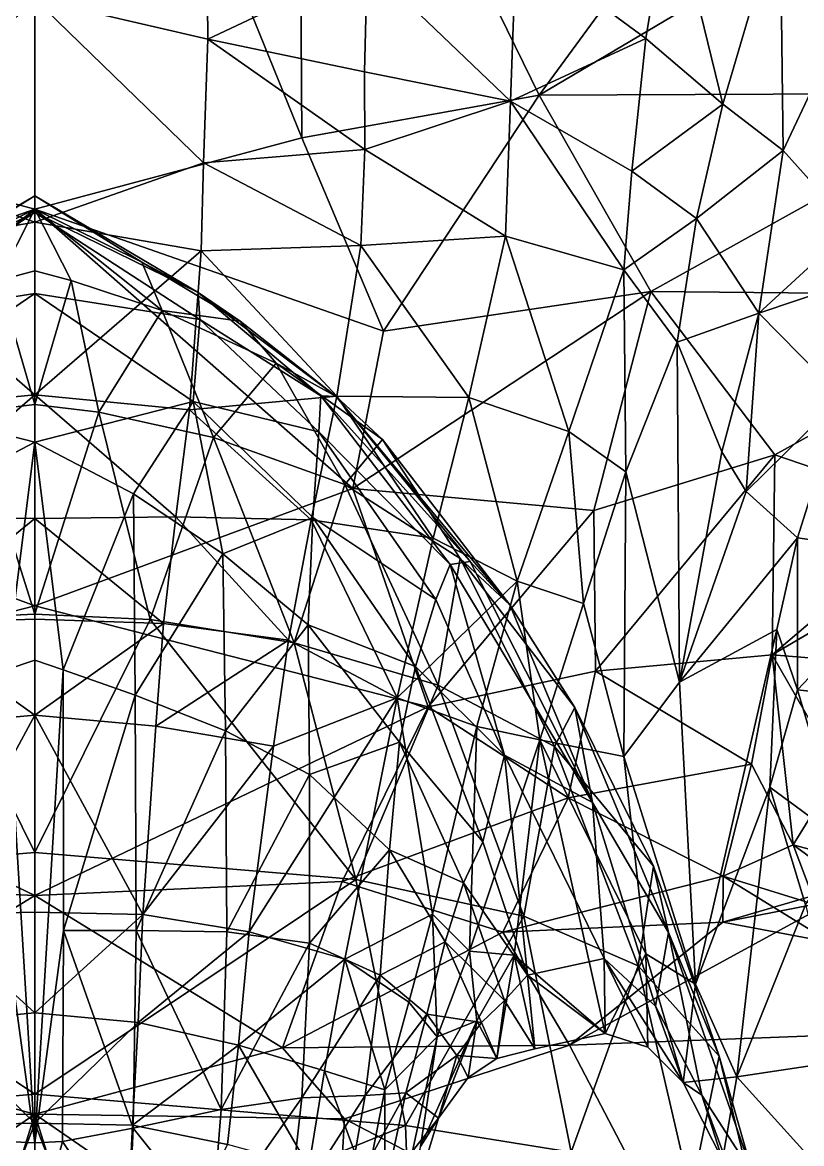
# Model space of a CAD drawing. Extents: x -0.38 to 0.38, y -1.36 to 1.52.
# Drawn here: x -0.0017 to 0.1069, y -1.1259 to -0.9695 of the extents above; entities that cross this region are included whole.
import ezdxf

# ---------------------------------------------------------------- set-up
doc = ezdxf.new("R2010")
doc.units = 0
doc.layers.add('SABTOOTH$LWO', color=1, linetype='CONTINUOUS')

msp = doc.modelspace()

# ---------------------------------------------------------------- linework, layer by layer
at = {"layer": 'SABTOOTH$LWO'}
for points in [[(-0.03724, -0.98562, 1.50712), (0, -0.99558, 1.51136), (0, -0.89377, 1.50269)], [(-0.03676, -0.91107, 1.50142), (-0.03724, -0.98562, 1.50712), (0, -0.89377, 1.50269)], [(0, -0.99558, 1.51136), (0.03724, -0.98562, 1.50712), (0, -0.89377, 1.50269)], [(0.03724, -0.98562, 1.50712), (0.03676, -0.91107, 1.50142), (0, -0.89377, 1.50269)], [(0.07034, -0.97967, 1.49897), (0.11211, -0.92261, 1.47483), (0.03676, -0.91107, 1.50142)], [(0.03724, -0.98562, 1.50712), (0.07034, -0.97967, 1.49897), (0.03676, -0.91107, 1.50142)], [(0.07034, -0.97967, 1.49897), (0.12388, -0.94791, 1.47173), (0.11211, -0.92261, 1.47483)], [(0.12388, -0.94791, 1.47173), (0.07034, -0.97967, 1.49897), (0.13558, -0.97937, 1.46952)], [(-0.02393, -0.95144, 1.04153), (0, -0.96624, 1.0375), (-0.02415, -0.97183, 1.03795)], [(0, -0.96624, 1.0375), (0.02393, -0.95144, 1.04153), (0.02415, -0.97183, 1.03795)], [(0.04633, -0.96135, 1.04541), (0.02415, -0.97183, 1.03795), (0.02393, -0.95144, 1.04153)], [(0.06712, -0.95842, 1.0531), (0.08867, -0.95102, 1.06262), (0.08521, -0.97174, 1.06398)], [(0.09593, -0.98091, 1.07427), (0.08521, -0.97174, 1.06398), (0.08867, -0.95102, 1.06262)], [(0.10396, -0.9537, 1.07294), (0.09593, -0.98091, 1.07427), (0.08867, -0.95102, 1.06262)], [(0.10438, -0.9874, 1.08545), (0.09593, -0.98091, 1.07427), (0.10396, -0.9537, 1.07294)], [(0.11792, -0.95852, 1.0865), (0.10438, -0.9874, 1.08545), (0.10396, -0.9537, 1.07294)], [(0.04633, -0.96135, 1.04541), (0.06712, -0.95842, 1.0531), (0.06632, -0.98051, 1.05296)], [(0.08521, -0.97174, 1.06398), (0.06632, -0.98051, 1.05296), (0.06712, -0.95842, 1.0531)], [(0.114, -0.99811, 1.10247), (0.10438, -0.9874, 1.08545), (0.11792, -0.95852, 1.0865)], [(0.02415, -0.97183, 1.03795), (0.04633, -0.96135, 1.04541), (0.04599, -0.9764, 1.04318)], [(0.06632, -0.98051, 1.05296), (0.04599, -0.9764, 1.04318), (0.04633, -0.96135, 1.04541)], [(-0.02415, -0.97183, 1.03795), (0, -0.96624, 1.0375), (-0.02351, -0.9891, 1.03218)], [(0, -0.99736, 1.02617), (-0.02351, -0.9891, 1.03218), (0, -0.96624, 1.0375)], [(0.02351, -0.9891, 1.03218), (0, -0.99736, 1.02617), (0, -0.96624, 1.0375)], [(0, -0.96624, 1.0375), (0.02415, -0.97183, 1.03795), (0.02351, -0.9891, 1.03218)], [(0.04603, -0.98722, 1.041), (0.02351, -0.9891, 1.03218), (0.02415, -0.97183, 1.03795)], [(0.02415, -0.97183, 1.03795), (0.04599, -0.9764, 1.04318), (0.04603, -0.98722, 1.041)], [(0.06632, -0.98051, 1.05296), (0.08521, -0.97174, 1.06398), (0.08325, -0.99024, 1.06456)], [(0.08325, -0.99024, 1.06456), (0.08521, -0.97174, 1.06398), (0.09593, -0.98091, 1.07427)], [(0.06632, -0.98051, 1.05296), (0.04603, -0.98722, 1.041), (0.04599, -0.9764, 1.04318)], [(0.03724, -0.98562, 1.50712), (0.04862, -1.01259, 1.50138), (0.07034, -0.97967, 1.49897)], [(0.04603, -0.98722, 1.041), (0.06632, -0.98051, 1.05296), (0.06565, -0.99931, 1.05104)], [(0.04862, -1.01259, 1.50138), (0.08591, -1.00704, 1.48829), (0.07034, -0.97967, 1.49897)], [(0.08214, -1.00401, 1.06348), (0.06565, -0.99931, 1.05104), (0.06632, -0.98051, 1.05296)], [(0.06632, -0.98051, 1.05296), (0.08325, -0.99024, 1.06456), (0.08214, -1.00401, 1.06348)], [(0.07034, -0.97967, 1.49897), (0.08591, -1.00704, 1.48829), (0.13558, -0.97937, 1.46952)], [(0.13558, -0.97937, 1.46952), (0.08591, -1.00704, 1.48829), (0.14339, -1.0076, 1.46742)], [(0.09593, -0.98091, 1.07427), (0.09229, -0.99684, 1.0743), (0.08325, -0.99024, 1.06456)], [(0.09229, -0.99684, 1.0743), (0.09593, -0.98091, 1.07427), (0.10438, -0.9874, 1.08545)], [(-0.04862, -1.01259, 1.50138), (0, -0.99558, 1.51136), (-0.03724, -0.98562, 1.50712)], [(0, -0.99558, 1.51136), (0.04862, -1.01259, 1.50138), (0.03724, -0.98562, 1.50712)], [(0.02351, -0.9891, 1.03218), (0.04603, -0.98722, 1.041), (0.04545, -1.00065, 1.03813)], [(0.06565, -0.99931, 1.05104), (0.04545, -1.00065, 1.03813), (0.04603, -0.98722, 1.041)], [(0.10438, -0.9874, 1.08545), (0.10096, -1.01008, 1.08997), (0.09229, -0.99684, 1.0743)], [(0.10096, -1.01008, 1.08997), (0.10438, -0.9874, 1.08545), (0.114, -0.99811, 1.10247)], [(-0.02351, -0.9891, 1.03218), (0, -0.99736, 1.02617), (-0.0232, -1.00136, 1.02861)], [(0, -0.99736, 1.02617), (0.02351, -0.9891, 1.03218), (0.0232, -1.00136, 1.02861)], [(0.04545, -1.00065, 1.03813), (0.0232, -1.00136, 1.02861), (0.02351, -0.9891, 1.03218)], [(0.08214, -1.00401, 1.06348), (0.08325, -0.99024, 1.06456), (0.09229, -0.99684, 1.0743)], [(-0.02277, -1.0072, 1.10245), (0, -0.99369, 1.10635), (-0.01492, -1.00295, 1.12862)], [(0, -0.99369, 1.10635), (-0.02277, -1.0072, 1.10245), (0, -0.99603, 1.08625)], [(0, -0.99555, 1.13), (-0.01492, -1.00295, 1.12862), (0, -0.99369, 1.10635)], [(0.01492, -1.00295, 1.12862), (0, -0.99555, 1.13), (0, -0.99369, 1.10635)], [(0, -0.99369, 1.10635), (0.02277, -1.0072, 1.10245), (0.01492, -1.00295, 1.12862)], [(0.02277, -1.0072, 1.10245), (0, -0.99369, 1.10635), (0, -0.99603, 1.08625)], [(-0.04435, -1.03451, 1.49252), (0, -0.99558, 1.51136), (-0.04862, -1.01259, 1.50138)], [(0, -1.05087, 1.4863), (0, -0.99558, 1.51136), (-0.04435, -1.03451, 1.49252)], [(-0.02301, -1.01096, 1.08014), (0, -0.99603, 1.08625), (-0.02277, -1.0072, 1.10245)], [(0, -0.99603, 1.08625), (-0.02301, -1.01096, 1.08014), (0, -1.00732, 1.06776)], [(-0.00508, -1.00552, 1.15536), (-0.01775, -1.0097, 1.15364), (0, -0.99555, 1.13)], [(-0.01492, -1.00295, 1.12862), (0, -0.99555, 1.13), (-0.01775, -1.0097, 1.15364)], [(0, -1.00418, 1.15577), (-0.00508, -1.00552, 1.15536), (0, -0.99555, 1.13)], [(0.00508, -1.00552, 1.15536), (0, -1.00418, 1.15577), (0, -0.99555, 1.13)], [(0.01775, -1.0097, 1.15364), (0.00508, -1.00552, 1.15536), (0, -0.99555, 1.13)], [(0, -0.99555, 1.13), (0.01492, -1.00295, 1.12862), (0.01775, -1.0097, 1.15364)], [(0, -0.99558, 1.51136), (0.04435, -1.03451, 1.49252), (0.04862, -1.01259, 1.50138)], [(0, -0.99558, 1.51136), (0, -1.05087, 1.4863), (0.04435, -1.03451, 1.49252)], [(0, -0.99603, 1.08625), (0.02301, -1.01096, 1.08014), (0.02277, -1.0072, 1.10245)], [(0.02301, -1.01096, 1.08014), (0, -0.99603, 1.08625), (0, -1.00732, 1.06776)], [(0, -0.99736, 1.02617), (0, -1.02148, 1.0214), (-0.0232, -1.00136, 1.02861)], [(0, -1.02148, 1.0214), (0, -0.99736, 1.02617), (0.0232, -1.00136, 1.02861)], [(0.09229, -0.99684, 1.0743), (0.08959, -1.0141, 1.07262), (0.08214, -1.00401, 1.06348)], [(0.08959, -1.0141, 1.07262), (0.09229, -0.99684, 1.0743), (0.10096, -1.01008, 1.08997)], [(0.04545, -1.00065, 1.03813), (0.06565, -0.99931, 1.05104), (0.06051, -1.02182, 1.04146)], [(0.06051, -1.02182, 1.04146), (0.06565, -0.99931, 1.05104), (0.07447, -1.02656, 1.05085)], [(0.06565, -0.99931, 1.05104), (0.08214, -1.00401, 1.06348), (0.07447, -1.02656, 1.05085)], [(0.10096, -1.01008, 1.08997), (0.114, -0.99811, 1.10247), (0.12254, -1.00281, 1.11764)], [(0.0232, -1.00136, 1.02861), (0.04545, -1.00065, 1.03813), (0.04212, -1.02166, 1.03178)], [(0.04212, -1.02166, 1.03178), (0.04545, -1.00065, 1.03813), (0.06051, -1.02182, 1.04146)], [(-0.0232, -1.00136, 1.02861), (0, -1.02148, 1.0214), (-0.02159, -1.02355, 1.02412)], [(0, -1.02148, 1.0214), (0.0232, -1.00136, 1.02861), (0.02159, -1.02355, 1.02412)], [(0.02159, -1.02355, 1.02412), (0.0232, -1.00136, 1.02861), (0.04212, -1.02166, 1.03178)], [(0.01492, -1.00295, 1.12862), (0.02864, -1.01117, 1.12511), (0.01775, -1.0097, 1.15364)], [(0.02864, -1.01117, 1.12511), (0.01492, -1.00295, 1.12862), (0.02277, -1.0072, 1.10245)], [(0.12254, -1.00281, 1.11764), (0.11256, -1.02182, 1.11168), (0.10096, -1.01008, 1.08997)], [(-0.00894, -1.0239, 1.16746), (-0.00508, -1.00552, 1.15536), (0, -1.02283, 1.16733)], [(0, -1.00418, 1.15577), (0, -1.02283, 1.16733), (-0.00508, -1.00552, 1.15536)], [(0, -1.02283, 1.16733), (0, -1.00418, 1.15577), (0.00508, -1.00552, 1.15536)], [(0.00508, -1.00552, 1.15536), (0.00894, -1.0239, 1.16746), (0, -1.02283, 1.16733)], [(0.00894, -1.0239, 1.16746), (0.00508, -1.00552, 1.15536), (0.01775, -1.0097, 1.15364)], [(0.07447, -1.02656, 1.05085), (0.08214, -1.00401, 1.06348), (0.08243, -1.03219, 1.06445)], [(0.08243, -1.03219, 1.06445), (0.08214, -1.00401, 1.06348), (0.08959, -1.0141, 1.07262)], [(0.04435, -1.03451, 1.49252), (0.07797, -1.03758, 1.48418), (0.08591, -1.00704, 1.48829)], [(0.04862, -1.01259, 1.50138), (0.04435, -1.03451, 1.49252), (0.08591, -1.00704, 1.48829)], [(0.07797, -1.03758, 1.48418), (0.1032, -1.02983, 1.47845), (0.08591, -1.00704, 1.48829)], [(0.08591, -1.00704, 1.48829), (0.1032, -1.02983, 1.47845), (0.14339, -1.0076, 1.46742)], [(-0.0221, -1.02239, 1.06271), (0, -1.00732, 1.06776), (-0.02301, -1.01096, 1.08014)], [(0, -1.00732, 1.06776), (-0.0221, -1.02239, 1.06271), (0, -1.02807, 1.05841)], [(0, -1.00732, 1.06776), (0.0221, -1.02239, 1.06271), (0.02301, -1.01096, 1.08014)], [(0.0221, -1.02239, 1.06271), (0, -1.00732, 1.06776), (0, -1.02807, 1.05841)], [(0.04204, -1.02168, 1.11968), (0.02864, -1.01117, 1.12511), (0.02277, -1.0072, 1.10245)], [(0.02277, -1.0072, 1.10245), (0.03987, -1.02161, 1.09561), (0.04204, -1.02168, 1.11968)], [(0.03987, -1.02161, 1.09561), (0.02277, -1.0072, 1.10245), (0.02301, -1.01096, 1.08014)], [(0.14339, -1.0076, 1.46742), (0.1032, -1.02983, 1.47845), (0.12628, -1.03774, 1.46896)], [(0.01775, -1.0097, 1.15364), (0.02493, -1.02739, 1.16606), (0.00894, -1.0239, 1.16746)], [(0.02493, -1.02739, 1.16606), (0.01775, -1.0097, 1.15364), (0.03365, -1.01702, 1.14978)], [(0.02864, -1.01117, 1.12511), (0.03365, -1.01702, 1.14978), (0.01775, -1.0097, 1.15364)], [(0.10096, -1.01008, 1.08997), (0.09582, -1.02943, 1.08781), (0.08959, -1.0141, 1.07262)], [(0.10096, -1.01008, 1.08997), (0.0992, -1.03493, 1.09642), (0.09582, -1.02943, 1.08781)], [(0.0992, -1.03493, 1.09642), (0.10096, -1.01008, 1.08997), (0.11256, -1.02182, 1.11168)], [(0.03959, -1.02662, 1.07433), (0.02301, -1.01096, 1.08014), (0.0221, -1.02239, 1.06271)], [(0.02301, -1.01096, 1.08014), (0.03959, -1.02662, 1.07433), (0.03987, -1.02161, 1.09561)], [(0.02864, -1.01117, 1.12511), (0.04204, -1.02168, 1.11968), (0.03365, -1.01702, 1.14978)], [(0.08243, -1.03219, 1.06445), (0.08959, -1.0141, 1.07262), (0.08992, -1.06154, 1.07814)], [(0.08959, -1.0141, 1.07262), (0.09582, -1.02943, 1.08781), (0.08992, -1.06154, 1.07814)], [(0.03365, -1.01702, 1.14978), (0.04325, -1.03398, 1.16202), (0.02493, -1.02739, 1.16606)], [(0.04325, -1.03398, 1.16202), (0.03365, -1.01702, 1.14978), (0.04848, -1.02769, 1.14287)], [(0.04204, -1.02168, 1.11968), (0.04848, -1.02769, 1.14287), (0.03365, -1.01702, 1.14978)], [(-0.01376, -1.03527, 1.0571), (0, -1.02807, 1.05841), (-0.0221, -1.02239, 1.06271)], [(-0.02159, -1.02355, 1.02412), (0, -1.02148, 1.0214), (-0.01965, -1.0385, 1.02028)], [(0, -1.02148, 1.0214), (0, -1.03873, 1.01827), (-0.01965, -1.0385, 1.02028)], [(0, -1.02148, 1.0214), (0.02159, -1.02355, 1.02412), (0.01965, -1.0385, 1.02028)], [(0, -1.03873, 1.01827), (0, -1.02148, 1.0214), (0.01965, -1.0385, 1.02028)], [(0, -1.02807, 1.05841), (0.01376, -1.03527, 1.0571), (0.0221, -1.02239, 1.06271)], [(0.01376, -1.03527, 1.0571), (0.02624, -1.04366, 1.05515), (0.0221, -1.02239, 1.06271)], [(0.02159, -1.02355, 1.02412), (0.04212, -1.02166, 1.03178), (0.03856, -1.0389, 1.02522)], [(0.0221, -1.02239, 1.06271), (0.03879, -1.03857, 1.05751), (0.03959, -1.02662, 1.07433)], [(0.03879, -1.03857, 1.05751), (0.0221, -1.02239, 1.06271), (0.02624, -1.04366, 1.05515)], [(0.03856, -1.0389, 1.02522), (0.04212, -1.02166, 1.03178), (0.05553, -1.04147, 1.03149)], [(0.05792, -1.04512, 1.08579), (0.03987, -1.02161, 1.09561), (0.03959, -1.02662, 1.07433)], [(0.06069, -1.04469, 1.10642), (0.04204, -1.02168, 1.11968), (0.03987, -1.02161, 1.09561)], [(0.03987, -1.02161, 1.09561), (0.05792, -1.04512, 1.08579), (0.06069, -1.04469, 1.10642)], [(0.06624, -1.05074, 1.12582), (0.04848, -1.02769, 1.14287), (0.04204, -1.02168, 1.11968)], [(0.04204, -1.02168, 1.11968), (0.06069, -1.04469, 1.10642), (0.06624, -1.05074, 1.12582)], [(0.04212, -1.02166, 1.03178), (0.06051, -1.02182, 1.04146), (0.05553, -1.04147, 1.03149)], [(0.05553, -1.04147, 1.03149), (0.06051, -1.02182, 1.04146), (0.06728, -1.04747, 1.03765)], [(0.06051, -1.02182, 1.04146), (0.07447, -1.02656, 1.05085), (0.06728, -1.04747, 1.03765)], [(0.11256, -1.02182, 1.11168), (0.10634, -1.04139, 1.10882), (0.0992, -1.03493, 1.09642)], [(0.124, -1.04397, 1.1304), (0.10634, -1.04139, 1.10882), (0.11256, -1.02182, 1.11168)], [(-0.01609, -1.05282, 1.1686), (-0.00894, -1.0239, 1.16746), (0, -1.05205, 1.16821)], [(0, -1.02283, 1.16733), (0, -1.05205, 1.16821), (-0.00894, -1.0239, 1.16746)], [(0, -1.05205, 1.16821), (0, -1.02283, 1.16733), (0.00894, -1.0239, 1.16746)], [(0.00894, -1.0239, 1.16746), (0.01609, -1.05282, 1.1686), (0, -1.05205, 1.16821)], [(0.01609, -1.05282, 1.1686), (0.00894, -1.0239, 1.16746), (0.02493, -1.02739, 1.16606)], [(0.01965, -1.0385, 1.02028), (0.02159, -1.02355, 1.02412), (0.03856, -1.0389, 1.02522)], [(0.02493, -1.02739, 1.16606), (0.03617, -1.05606, 1.1676), (0.01609, -1.05282, 1.1686)], [(0.03617, -1.05606, 1.1676), (0.02493, -1.02739, 1.16606), (0.04325, -1.03398, 1.16202)], [(0.05594, -1.05003, 1.06686), (0.03959, -1.02662, 1.07433), (0.03879, -1.03857, 1.05751)], [(0.03959, -1.02662, 1.07433), (0.05594, -1.05003, 1.06686), (0.05792, -1.04512, 1.08579)], [(0.06728, -1.04747, 1.03765), (0.07447, -1.02656, 1.05085), (0.07652, -1.05055, 1.05183)], [(0.07447, -1.02656, 1.05085), (0.08243, -1.03219, 1.06445), (0.07652, -1.05055, 1.05183)], [(0, -1.02807, 1.05841), (-0.01376, -1.03527, 1.0571), (-0.00397, -1.05981, 1.05808)], [(-0.00397, -1.05981, 1.05808), (0, -1.05846, 1.05762), (0, -1.02807, 1.05841)], [(0, -1.05846, 1.05762), (0.00397, -1.05981, 1.05808), (0, -1.02807, 1.05841)], [(0.01376, -1.03527, 1.0571), (0, -1.02807, 1.05841), (0.00397, -1.05981, 1.05808)], [(0.04848, -1.02769, 1.14287), (0.05931, -1.04428, 1.15428), (0.04325, -1.03398, 1.16202)], [(0.04848, -1.02769, 1.14287), (0.06624, -1.05074, 1.12582), (0.05931, -1.04428, 1.15428)], [(0.07797, -1.03758, 1.48418), (0.07819, -1.05999, 1.47403), (0.1032, -1.02983, 1.47845)], [(0.07819, -1.05999, 1.47403), (0.10283, -1.05771, 1.47088), (0.1032, -1.02983, 1.47845)], [(0.08992, -1.06154, 1.07814), (0.09582, -1.02943, 1.08781), (0.0992, -1.03493, 1.09642)], [(0.1032, -1.02983, 1.47845), (0.10283, -1.05771, 1.47088), (0.12628, -1.03774, 1.46896)], [(0.07652, -1.05055, 1.05183), (0.08243, -1.03219, 1.06445), (0.08214, -1.07193, 1.06755)], [(0.08214, -1.07193, 1.06755), (0.08243, -1.03219, 1.06445), (0.08992, -1.06154, 1.07814)], [(-0.05485, -1.06498, 1.47334), (0, -1.05087, 1.4863), (-0.04435, -1.03451, 1.49252)], [(0, -1.05087, 1.4863), (0.05485, -1.06498, 1.47334), (0.04435, -1.03451, 1.49252)], [(0.00397, -1.05981, 1.05808), (0.01401, -1.06335, 1.05861), (0.01376, -1.03527, 1.0571)], [(0.02624, -1.04366, 1.05515), (0.01376, -1.03527, 1.0571), (0.01401, -1.06335, 1.05861)], [(0.04325, -1.03398, 1.16202), (0.05626, -1.06196, 1.16369), (0.03617, -1.05606, 1.1676)], [(0.05626, -1.06196, 1.16369), (0.04325, -1.03398, 1.16202), (0.05931, -1.04428, 1.15428)], [(0.04435, -1.03451, 1.49252), (0.05485, -1.06498, 1.47334), (0.07797, -1.03758, 1.48418)], [(0.0992, -1.03493, 1.09642), (0.10634, -1.04139, 1.10882), (0.08992, -1.06154, 1.07814)], [(0.05485, -1.06498, 1.47334), (0.07819, -1.05999, 1.47403), (0.07797, -1.03758, 1.48418)], [(0.12628, -1.03774, 1.46896), (0.10283, -1.05771, 1.47088), (0.13219, -1.04049, 1.49062)], [(-0.01965, -1.0385, 1.02028), (0, -1.03873, 1.01827), (-0.01794, -1.05336, 1.01461)], [(0, -1.03873, 1.01827), (0, -1.05274, 1.01359), (-0.01794, -1.05336, 1.01461)], [(0, -1.03873, 1.01827), (0.01965, -1.0385, 1.02028), (0.01794, -1.05336, 1.01461)], [(0, -1.05274, 1.01359), (0, -1.03873, 1.01827), (0.01794, -1.05336, 1.01461)], [(0.01794, -1.05336, 1.01461), (0.01965, -1.0385, 1.02028), (0.03537, -1.05566, 1.01718)], [(0.01965, -1.0385, 1.02028), (0.03856, -1.0389, 1.02522), (0.03537, -1.05566, 1.01718)], [(0.02624, -1.04366, 1.05515), (0.03812, -1.05355, 1.05231), (0.03879, -1.03857, 1.05751)], [(0.03537, -1.05566, 1.01718), (0.03856, -1.0389, 1.02522), (0.05053, -1.06371, 1.01871)], [(0.05311, -1.05936, 1.05174), (0.03879, -1.03857, 1.05751), (0.03812, -1.05355, 1.05231)], [(0.03856, -1.0389, 1.02522), (0.05553, -1.04147, 1.03149), (0.05053, -1.06371, 1.01871)], [(0.03879, -1.03857, 1.05751), (0.05311, -1.05936, 1.05174), (0.05594, -1.05003, 1.06686)], [(0.05053, -1.06371, 1.01871), (0.05553, -1.04147, 1.03149), (0.06728, -1.04747, 1.03765)], [(0.08992, -1.06154, 1.07814), (0.10634, -1.04139, 1.10882), (0.10349, -1.05418, 1.1026)], [(0.10283, -1.05771, 1.47088), (0.11592, -1.0588, 1.49398), (0.13219, -1.04049, 1.49062)], [(0.10349, -1.05418, 1.1026), (0.10634, -1.04139, 1.10882), (0.10638, -1.06262, 1.11247)], [(0.10638, -1.06262, 1.11247), (0.10634, -1.04139, 1.10882), (0.124, -1.04397, 1.1304)], [(0.01401, -1.06335, 1.05861), (0.02658, -1.06834, 1.05789), (0.02624, -1.04366, 1.05515)], [(0.03812, -1.05355, 1.05231), (0.02624, -1.04366, 1.05515), (0.02658, -1.06834, 1.05789)], [(0.05931, -1.04428, 1.15428), (0.07246, -1.07049, 1.15536), (0.05626, -1.06196, 1.16369)], [(0.05931, -1.04428, 1.15428), (0.07533, -1.06506, 1.13529), (0.07246, -1.07049, 1.15536)], [(0.06624, -1.05074, 1.12582), (0.07533, -1.06506, 1.13529), (0.05931, -1.04428, 1.15428)], [(0.124, -1.04397, 1.1304), (0.12299, -1.06448, 1.13337), (0.10638, -1.06262, 1.11247)], [(0.06551, -1.0717, 1.06394), (0.05792, -1.04512, 1.08579), (0.05594, -1.05003, 1.06686)], [(0.07777, -1.07831, 1.09913), (0.06069, -1.04469, 1.10642), (0.05792, -1.04512, 1.08579)], [(0.05792, -1.04512, 1.08579), (0.06551, -1.0717, 1.06394), (0.07777, -1.07831, 1.09913)], [(0.07777, -1.07831, 1.09913), (0.06624, -1.05074, 1.12582), (0.06069, -1.04469, 1.10642)], [(0.06728, -1.04747, 1.03765), (0.06163, -1.0677, 1.02416), (0.05053, -1.06371, 1.01871)], [(0.06163, -1.0677, 1.02416), (0.06728, -1.04747, 1.03765), (0.07043, -1.06957, 1.03766)], [(0.07652, -1.05055, 1.05183), (0.07043, -1.06957, 1.03766), (0.06728, -1.04747, 1.03765)], [(0, -1.09129, 1.46426), (0, -1.05087, 1.4863), (-0.05485, -1.06498, 1.47334)], [(0, -1.05087, 1.4863), (0, -1.09129, 1.46426), (0.05485, -1.06498, 1.47334)], [(0.06551, -1.0717, 1.06394), (0.05594, -1.05003, 1.06686), (0.05311, -1.05936, 1.05174)], [(0.06624, -1.05074, 1.12582), (0.07777, -1.07831, 1.09913), (0.07533, -1.06506, 1.13529)], [(0.08214, -1.07193, 1.06755), (0.07043, -1.06957, 1.03766), (0.07652, -1.05055, 1.05183)], [(0, -1.05205, 1.16821), (0, -1.08529, 1.16308), (-0.01609, -1.05282, 1.1686)], [(0, -1.08529, 1.16308), (0, -1.05205, 1.16821), (0.01609, -1.05282, 1.1686)], [(-0.04477, -1.08905, 1.16285), (-0.01609, -1.05282, 1.1686), (0, -1.08529, 1.16308)], [(0, -1.05274, 1.01359), (0, -1.06616, 1.00598), (-0.01794, -1.05336, 1.01461)], [(-0.01687, -1.06768, 1.0062), (-0.01794, -1.05336, 1.01461), (0, -1.06616, 1.00598)], [(0, -1.06616, 1.00598), (0, -1.05274, 1.01359), (0.01794, -1.05336, 1.01461)], [(0.01609, -1.05282, 1.1686), (0.04477, -1.08905, 1.16285), (0, -1.08529, 1.16308)], [(0.01794, -1.05336, 1.01461), (0.01687, -1.06768, 1.0062), (0, -1.06616, 1.00598)], [(0.04477, -1.08905, 1.16285), (0.01609, -1.05282, 1.1686), (0.03617, -1.05606, 1.1676)], [(0.01687, -1.06768, 1.0062), (0.01794, -1.05336, 1.01461), (0.03537, -1.05566, 1.01718)], [(0.02658, -1.06834, 1.05789), (0.03829, -1.07443, 1.0548), (0.03812, -1.05355, 1.05231)], [(0.05087, -1.06989, 1.04672), (0.03812, -1.05355, 1.05231), (0.03829, -1.07443, 1.0548)], [(0.05087, -1.06989, 1.04672), (0.05311, -1.05936, 1.05174), (0.03812, -1.05355, 1.05231)], [(0.09215, -1.10367, 1.08602), (0.08992, -1.06154, 1.07814), (0.10349, -1.05418, 1.1026)], [(0.09215, -1.10367, 1.08602), (0.10349, -1.05418, 1.1026), (0.10251, -1.07619, 1.10467)], [(0.10638, -1.06262, 1.11247), (0.10251, -1.07619, 1.10467), (0.10349, -1.05418, 1.1026)], [(0.03537, -1.05566, 1.01718), (0.03327, -1.07048, 1.0078), (0.01687, -1.06768, 1.0062)], [(0.03327, -1.07048, 1.0078), (0.03537, -1.05566, 1.01718), (0.05053, -1.06371, 1.01871)], [(0.04477, -1.08905, 1.16285), (0.03617, -1.05606, 1.1676), (0.05626, -1.06196, 1.16369)], [(0, -1.05846, 1.05762), (-0.00397, -1.05981, 1.05808), (0, -1.12579, 1.06771)], [(0.00397, -1.05981, 1.05808), (0, -1.05846, 1.05762), (0, -1.12579, 1.06771)], [(0.09996, -1.07298, 1.46256), (0.10283, -1.05771, 1.47088), (0.07819, -1.05999, 1.47403)], [(0.10283, -1.05771, 1.47088), (0.09996, -1.07298, 1.46256), (0.10577, -1.08422, 1.47821)], [(0.10283, -1.05771, 1.47088), (0.10577, -1.08422, 1.47821), (0.11211, -1.0739, 1.49275)], [(0.11592, -1.0588, 1.49398), (0.10283, -1.05771, 1.47088), (0.11211, -1.0739, 1.49275)], [(-0.00402, -1.09616, 1.0643), (0, -1.12579, 1.06771), (-0.00397, -1.05981, 1.05808)], [(0, -1.12579, 1.06771), (0.00402, -1.09616, 1.0643), (0.00397, -1.05981, 1.05808)], [(0.01401, -1.06335, 1.05861), (0.00397, -1.05981, 1.05808), (0.00402, -1.09616, 1.0643)], [(0.06249, -1.08381, 1.04538), (0.05311, -1.05936, 1.05174), (0.05087, -1.06989, 1.04672)], [(0.05311, -1.05936, 1.05174), (0.06249, -1.08381, 1.04538), (0.06551, -1.0717, 1.06394)], [(0.05485, -1.06498, 1.47334), (0.0744, -1.07768, 1.46552), (0.07819, -1.05999, 1.47403)], [(0.07819, -1.05999, 1.47403), (0.0744, -1.07768, 1.46552), (0.09996, -1.07298, 1.46256)], [(0.08214, -1.07193, 1.06755), (0.08992, -1.06154, 1.07814), (0.09215, -1.10367, 1.08602)], [(0.00402, -1.09616, 1.0643), (0.01415, -1.09616, 1.06602), (0.01401, -1.06335, 1.05861)], [(0.02658, -1.06834, 1.05789), (0.01401, -1.06335, 1.05861), (0.01415, -1.09616, 1.06602)], [(0.05626, -1.06196, 1.16369), (0.0682, -1.0942, 1.15879), (0.04477, -1.08905, 1.16285)], [(0.0682, -1.0942, 1.15879), (0.05626, -1.06196, 1.16369), (0.07246, -1.07049, 1.15536)], [(0.10251, -1.07619, 1.10467), (0.10638, -1.06262, 1.11247), (0.11258, -1.08363, 1.12148)], [(0.11258, -1.08363, 1.12148), (0.10638, -1.06262, 1.11247), (0.12299, -1.06448, 1.13337)], [(-0.04286, -1.08933, 1.46269), (0, -1.09129, 1.46426), (-0.05485, -1.06498, 1.47334)], [(0, -1.09129, 1.46426), (0.04286, -1.08933, 1.46269), (0.05485, -1.06498, 1.47334)], [(0.05053, -1.06371, 1.01871), (0.04322, -1.10019, 0.99253), (0.02991, -1.09637, 0.98934)], [(0.02991, -1.09637, 0.98934), (0.03327, -1.07048, 1.0078), (0.05053, -1.06371, 1.01871)], [(0.05485, -1.06498, 1.47334), (0.04286, -1.08933, 1.46269), (0.0744, -1.07768, 1.46552)], [(0.04322, -1.10019, 0.99253), (0.05053, -1.06371, 1.01871), (0.05545, -1.09391, 1.00465)], [(0.06163, -1.0677, 1.02416), (0.05545, -1.09391, 1.00465), (0.05053, -1.06371, 1.01871)], [(-0.01505, -1.09394, 0.98739), (-0.01687, -1.06768, 1.0062), (0, -1.06616, 1.00598)], [(0, -1.06616, 1.00598), (0, -1.09361, 0.98643), (-0.01505, -1.09394, 0.98739)], [(0, -1.09361, 0.98643), (0, -1.06616, 1.00598), (0.01505, -1.09394, 0.98739)], [(0.01687, -1.06768, 1.0062), (0.01505, -1.09394, 0.98739), (0, -1.06616, 1.00598)], [(0.07533, -1.06506, 1.13529), (0.08627, -1.08722, 1.13564), (0.07246, -1.07049, 1.15536)], [(0.07533, -1.06506, 1.13529), (0.08835, -1.09648, 1.11464), (0.08627, -1.08722, 1.13564)], [(0.07777, -1.07831, 1.09913), (0.08835, -1.09648, 1.11464), (0.07533, -1.06506, 1.13529)], [(0.01505, -1.09394, 0.98739), (0.01687, -1.06768, 1.0062), (0.03327, -1.07048, 1.0078)], [(0.05545, -1.09391, 1.00465), (0.06163, -1.0677, 1.02416), (0.06064, -1.09904, 1.01125)], [(0.07043, -1.06957, 1.03766), (0.06064, -1.09904, 1.01125), (0.06163, -1.0677, 1.02416)], [(0.01415, -1.09616, 1.06602), (0.02676, -1.09636, 1.06565), (0.02658, -1.06834, 1.05789)], [(0.03829, -1.07443, 1.0548), (0.02658, -1.06834, 1.05789), (0.02676, -1.09636, 1.06565)], [(0.07043, -1.06957, 1.03766), (0.06686, -1.09964, 1.02658), (0.06064, -1.09904, 1.01125)], [(0.06686, -1.09964, 1.02658), (0.07043, -1.06957, 1.03766), (0.07954, -1.11054, 1.05794)], [(0.0852, -1.09945, 1.07381), (0.07954, -1.11054, 1.05794), (0.07043, -1.06957, 1.03766)], [(0.07043, -1.06957, 1.03766), (0.08214, -1.07193, 1.06755), (0.0852, -1.09945, 1.07381)], [(0.03327, -1.07048, 1.0078), (0.02991, -1.09637, 0.98934), (0.01505, -1.09394, 0.98739)], [(0.04946, -1.08494, 1.04705), (0.05087, -1.06989, 1.04672), (0.03829, -1.07443, 1.0548)], [(0.05977, -1.08954, 1.03951), (0.05087, -1.06989, 1.04672), (0.04946, -1.08494, 1.04705)], [(0.05977, -1.08954, 1.03951), (0.06249, -1.08381, 1.04538), (0.05087, -1.06989, 1.04672)], [(0.07246, -1.07049, 1.15536), (0.08416, -1.10112, 1.15005), (0.0682, -1.0942, 1.15879)], [(0.07246, -1.07049, 1.15536), (0.08627, -1.08722, 1.13564), (0.08416, -1.10112, 1.15005)], [(0.06872, -1.10243, 1.04181), (0.06551, -1.0717, 1.06394), (0.06249, -1.08381, 1.04538)], [(0.07941, -1.10009, 1.07298), (0.07777, -1.07831, 1.09913), (0.06551, -1.0717, 1.06394)], [(0.06551, -1.0717, 1.06394), (0.06872, -1.10243, 1.04181), (0.07941, -1.10009, 1.07298)], [(0.0852, -1.09945, 1.07381), (0.08214, -1.07193, 1.06755), (0.09215, -1.10367, 1.08602)], [(0.09601, -1.08858, 1.44805), (0.09996, -1.07298, 1.46256), (0.0744, -1.07768, 1.46552)], [(0.10577, -1.08422, 1.47821), (0.09996, -1.07298, 1.46256), (0.09601, -1.08858, 1.44805)], [(0.11211, -1.0739, 1.49275), (0.10577, -1.08422, 1.47821), (0.121, -1.08835, 1.51272)], [(0.02676, -1.09636, 1.06565), (0.03832, -1.09795, 1.06129), (0.03829, -1.07443, 1.0548)], [(0.04946, -1.08494, 1.04705), (0.03829, -1.07443, 1.0548), (0.03832, -1.09795, 1.06129)], [(0.10251, -1.07619, 1.10467), (0.09792, -1.11659, 1.09734), (0.09215, -1.10367, 1.08602)], [(0.10747, -1.09259, 1.11182), (0.09792, -1.11659, 1.09734), (0.10251, -1.07619, 1.10467)], [(0.11258, -1.08363, 1.12148), (0.10747, -1.09259, 1.11182), (0.10251, -1.07619, 1.10467)], [(0.06525, -1.09639, 1.45346), (0.0744, -1.07768, 1.46552), (0.04286, -1.08933, 1.46269)], [(0.0744, -1.07768, 1.46552), (0.06525, -1.09639, 1.45346), (0.09601, -1.08858, 1.44805)], [(0.07777, -1.07831, 1.09913), (0.08657, -1.10673, 1.08929), (0.08835, -1.09648, 1.11464)], [(0.07777, -1.07831, 1.09913), (0.07941, -1.10009, 1.07298), (0.08657, -1.10673, 1.08929)], [(0, -1.08529, 1.16308), (0, -1.11903, 1.15543), (-0.04477, -1.08905, 1.16285)], [(0, -1.11903, 1.15543), (0, -1.08529, 1.16308), (0.04477, -1.08905, 1.16285)], [(0.04816, -1.1024, 1.04981), (0.04946, -1.08494, 1.04705), (0.03832, -1.09795, 1.06129)], [(0.05723, -1.09774, 1.03671), (0.04946, -1.08494, 1.04705), (0.04816, -1.1024, 1.04981)], [(0.05723, -1.09774, 1.03671), (0.05977, -1.08954, 1.03951), (0.04946, -1.08494, 1.04705)], [(0.06872, -1.10243, 1.04181), (0.06249, -1.08381, 1.04538), (0.05977, -1.08954, 1.03951)], [(0.10577, -1.08422, 1.47821), (0.09601, -1.08858, 1.44805), (0.10893, -1.09261, 1.48001)], [(0.10577, -1.08422, 1.47821), (0.10893, -1.09261, 1.48001), (0.12173, -1.09588, 1.50693)], [(0.121, -1.08835, 1.51272), (0.10577, -1.08422, 1.47821), (0.12173, -1.09588, 1.50693)], [(0.08627, -1.08722, 1.13564), (0.09544, -1.11373, 1.13126), (0.08416, -1.10112, 1.15005)], [(0.08627, -1.08722, 1.13564), (0.08835, -1.09648, 1.11464), (0.09544, -1.11373, 1.13126)], [(0.11102, -1.09784, 1.46942), (0.09593, -1.09503, 1.44068), (0.12113, -1.0876, 1.4446)], [(0.11149, -1.09198, 1.43496), (0.12113, -1.0876, 1.4446), (0.09593, -1.09503, 1.44068)], [(-0.05168, -1.12337, 1.15514), (-0.04477, -1.08905, 1.16285), (0, -1.11903, 1.15543)], [(-0.04286, -1.08933, 1.46269), (-0.03454, -1.11253, 1.45095), (0, -1.09129, 1.46426)], [(0.04477, -1.08905, 1.16285), (0.05168, -1.12337, 1.15514), (0, -1.11903, 1.15543)], [(0.03454, -1.11253, 1.45095), (0.04286, -1.08933, 1.46269), (0, -1.09129, 1.46426)], [(0.04286, -1.08933, 1.46269), (0.03454, -1.11253, 1.45095), (0.06525, -1.09639, 1.45346)], [(0.05168, -1.12337, 1.15514), (0.04477, -1.08905, 1.16285), (0.0682, -1.0942, 1.15879)], [(0.06549, -1.10596, 1.03352), (0.05977, -1.08954, 1.03951), (0.05723, -1.09774, 1.03671)], [(0.06549, -1.10596, 1.03352), (0.06872, -1.10243, 1.04181), (0.05977, -1.08954, 1.03951)], [(0.09593, -1.09503, 1.44068), (0.09601, -1.08858, 1.44805), (0.06525, -1.09639, 1.45346)], [(0.09601, -1.08858, 1.44805), (0.09593, -1.09503, 1.44068), (0.11102, -1.09784, 1.46942)], [(0.10893, -1.09261, 1.48001), (0.09601, -1.08858, 1.44805), (0.11102, -1.09784, 1.46942)], [(0, -1.12179, 1.4452), (0, -1.09129, 1.46426), (-0.03454, -1.11253, 1.45095)], [(0, -1.09129, 1.46426), (0, -1.12179, 1.4452), (0.03454, -1.11253, 1.45095)], [(0.07455, -1.11218, 1.43789), (0.11149, -1.09198, 1.43496), (0.09593, -1.09503, 1.44068)], [(0.07455, -1.11218, 1.43789), (0.11966, -1.11046, 1.41903), (0.11149, -1.09198, 1.43496)], [(0.09792, -1.11659, 1.09734), (0.10747, -1.09259, 1.11182), (0.11307, -1.11432, 1.11739)], [(0, -1.09361, 0.98643), (0, -1.10768, 0.97943), (-0.01505, -1.09394, 0.98739)], [(-0.01443, -1.10903, 0.98005), (-0.01505, -1.09394, 0.98739), (0, -1.10768, 0.97943)], [(0, -1.10768, 0.97943), (0, -1.09361, 0.98643), (0.01505, -1.09394, 0.98739)], [(0.01505, -1.09394, 0.98739), (0.01443, -1.10903, 0.98005), (0, -1.10768, 0.97943)], [(0.01443, -1.10903, 0.98005), (0.01505, -1.09394, 0.98739), (0.02991, -1.09637, 0.98934)], [(0.04322, -1.10019, 0.99253), (0.05545, -1.09391, 1.00465), (0.05216, -1.10618, 0.99614)], [(0.0682, -1.0942, 1.15879), (0.07481, -1.12709, 1.15164), (0.05168, -1.12337, 1.15514)], [(0.05216, -1.10618, 0.99614), (0.05545, -1.09391, 1.00465), (0.05611, -1.111, 1.00107)], [(0.05545, -1.09391, 1.00465), (0.06064, -1.09904, 1.01125), (0.05611, -1.111, 1.00107)], [(0.07481, -1.12709, 1.15164), (0.0682, -1.0942, 1.15879), (0.08416, -1.10112, 1.15005)], [(-0.00402, -1.09616, 1.0643), (-0.00388, -1.12559, 1.06918), (0, -1.12579, 1.06771)], [(0.00388, -1.12559, 1.06918), (0.00402, -1.09616, 1.0643), (0, -1.12579, 1.06771)], [(0.00388, -1.12559, 1.06918), (0.01373, -1.12373, 1.07127), (0.00402, -1.09616, 1.0643)], [(0.01373, -1.12373, 1.07127), (0.01415, -1.09616, 1.06602), (0.00402, -1.09616, 1.0643)], [(0.01373, -1.12373, 1.07127), (0.02599, -1.12113, 1.07067), (0.01415, -1.09616, 1.06602)], [(0.02599, -1.12113, 1.07067), (0.02676, -1.09636, 1.06565), (0.01415, -1.09616, 1.06602)], [(0.06525, -1.09639, 1.45346), (0.07455, -1.11218, 1.43789), (0.09593, -1.09503, 1.44068)], [(0.02991, -1.09637, 0.98934), (0.02843, -1.11218, 0.98198), (0.01443, -1.10903, 0.98005)], [(0.03832, -1.09795, 1.06129), (0.02676, -1.09636, 1.06565), (0.02599, -1.12113, 1.07067)], [(0.02843, -1.11218, 0.98198), (0.02991, -1.09637, 0.98934), (0.04322, -1.10019, 0.99253)], [(0.03454, -1.11253, 1.45095), (0.07455, -1.11218, 1.43789), (0.06525, -1.09639, 1.45346)], [(0.05467, -1.10783, 1.03516), (0.05723, -1.09774, 1.03671), (0.04816, -1.1024, 1.04981)], [(0.0623, -1.109, 1.02794), (0.05723, -1.09774, 1.03671), (0.05467, -1.10783, 1.03516)], [(0.0623, -1.109, 1.02794), (0.06549, -1.10596, 1.03352), (0.05723, -1.09774, 1.03671)], [(0.08657, -1.10673, 1.08929), (0.09301, -1.11917, 1.09865), (0.08835, -1.09648, 1.11464)], [(0.08835, -1.09648, 1.11464), (0.10013, -1.13015, 1.11494), (0.09544, -1.11373, 1.13126)], [(0.08835, -1.09648, 1.11464), (0.09301, -1.11917, 1.09865), (0.10013, -1.13015, 1.11494)], [(0.02599, -1.12113, 1.07067), (0.03726, -1.11951, 1.06533), (0.03832, -1.09795, 1.06129)], [(0.04816, -1.1024, 1.04981), (0.03832, -1.09795, 1.06129), (0.03726, -1.11951, 1.06533)], [(0.05611, -1.111, 1.00107), (0.06064, -1.09904, 1.01125), (0.06164, -1.10876, 1.01426)], [(0.06064, -1.09904, 1.01125), (0.06686, -1.09964, 1.02658), (0.06164, -1.10876, 1.01426)], [(0.04322, -1.10019, 0.99253), (0.04038, -1.11576, 0.98537), (0.02843, -1.11218, 0.98198)], [(0.04038, -1.11576, 0.98537), (0.04322, -1.10019, 0.99253), (0.04881, -1.11842, 0.99029)], [(0.04322, -1.10019, 0.99253), (0.05216, -1.10618, 0.99614), (0.04881, -1.11842, 0.99029)], [(0.06164, -1.10876, 1.01426), (0.06686, -1.09964, 1.02658), (0.06445, -1.11403, 1.02437)], [(0.06686, -1.09964, 1.02658), (0.06975, -1.11267, 1.03409), (0.06445, -1.11403, 1.02437)], [(0.07954, -1.11054, 1.05794), (0.06975, -1.11267, 1.03409), (0.06686, -1.09964, 1.02658)], [(0.07954, -1.11054, 1.05794), (0.07941, -1.10009, 1.07298), (0.06872, -1.10243, 1.04181)], [(0.09042, -1.11739, 1.08222), (0.08657, -1.10673, 1.08929), (0.07941, -1.10009, 1.07298)], [(0.07941, -1.10009, 1.07298), (0.0855, -1.11244, 1.07212), (0.09042, -1.11739, 1.08222)], [(0.07941, -1.10009, 1.07298), (0.07954, -1.11054, 1.05794), (0.0855, -1.11244, 1.07212)], [(0.0852, -1.09945, 1.07381), (0.0855, -1.11244, 1.07212), (0.07954, -1.11054, 1.05794)], [(0.09042, -1.11739, 1.08222), (0.0852, -1.09945, 1.07381), (0.09215, -1.10367, 1.08602)], [(0.0852, -1.09945, 1.07381), (0.09042, -1.11739, 1.08222), (0.0855, -1.11244, 1.07212)], [(0.04606, -1.11919, 1.05119), (0.04816, -1.1024, 1.04981), (0.03726, -1.11951, 1.06533)], [(0.05467, -1.10783, 1.03516), (0.04816, -1.1024, 1.04981), (0.04606, -1.11919, 1.05119)], [(0.06872, -1.10243, 1.04181), (0.06549, -1.10596, 1.03352), (0.06975, -1.11267, 1.03409)], [(0.06872, -1.10243, 1.04181), (0.06975, -1.11267, 1.03409), (0.07954, -1.11054, 1.05794)], [(0.08416, -1.10112, 1.15005), (0.09148, -1.13282, 1.14282), (0.07481, -1.12709, 1.15164)], [(0.08416, -1.10112, 1.15005), (0.09544, -1.11373, 1.13126), (0.09148, -1.13282, 1.14282)], [(0.09042, -1.11739, 1.08222), (0.09215, -1.10367, 1.08602), (0.09792, -1.11659, 1.09734)], [(0.04881, -1.11842, 0.99029), (0.05216, -1.10618, 0.99614), (0.05611, -1.111, 1.00107)], [(0.06549, -1.10596, 1.03352), (0.0623, -1.109, 1.02794), (0.06445, -1.11403, 1.02437)], [(0.06445, -1.11403, 1.02437), (0.06975, -1.11267, 1.03409), (0.06549, -1.10596, 1.03352)], [(0.08657, -1.10673, 1.08929), (0.09042, -1.11739, 1.08222), (0.09301, -1.11917, 1.09865)], [(0, -1.10768, 0.97943), (0, -1.12306, 0.97467), (-0.01443, -1.10903, 0.98005)], [(0, -1.12306, 0.97467), (0, -1.10768, 0.97943), (0.01443, -1.10903, 0.98005)], [(0.05173, -1.11884, 1.03275), (0.05467, -1.10783, 1.03516), (0.04606, -1.11919, 1.05119)], [(0.05884, -1.11362, 1.0233), (0.05467, -1.10783, 1.03516), (0.05173, -1.11884, 1.03275)], [(0.05379, -1.12633, 1.00256), (0.06164, -1.10876, 1.01426), (0.0563, -1.12235, 1.01355)], [(0.05611, -1.111, 1.00107), (0.06164, -1.10876, 1.01426), (0.05379, -1.12633, 1.00256)], [(0.05884, -1.11362, 1.0233), (0.0623, -1.109, 1.02794), (0.05467, -1.10783, 1.03516)], [(0.06164, -1.10876, 1.01426), (0.06045, -1.11669, 1.01828), (0.0563, -1.12235, 1.01355)], [(0.06164, -1.10876, 1.01426), (0.06445, -1.11403, 1.02437), (0.06045, -1.11669, 1.01828)], [(-0.01364, -1.12332, 0.97574), (-0.01443, -1.10903, 0.98005), (0, -1.12306, 0.97467)], [(0.01443, -1.10903, 0.98005), (0.01364, -1.12332, 0.97574), (0, -1.12306, 0.97467)], [(0.01364, -1.12332, 0.97574), (0.01443, -1.10903, 0.98005), (0.02843, -1.11218, 0.98198)], [(0.06445, -1.11403, 1.02437), (0.0623, -1.109, 1.02794), (0.05884, -1.11362, 1.0233)], [(0.04881, -1.11842, 0.99029), (0.05611, -1.111, 1.00107), (0.04888, -1.14461, 0.99169)], [(0.04888, -1.14461, 0.99169), (0.05611, -1.111, 1.00107), (0.05379, -1.12633, 1.00256)], [(0.07455, -1.11218, 1.43789), (0.09373, -1.14888, 1.42733), (0.11966, -1.11046, 1.41903)], [(0.11966, -1.11046, 1.41903), (0.09373, -1.14888, 1.42733), (0.12331, -1.15266, 1.41547)], [(-0.04321, -1.12243, 1.44195), (0, -1.12179, 1.4452), (-0.03454, -1.11253, 1.45095)], [(0, -1.12179, 1.4452), (0.04321, -1.12243, 1.44195), (0.03454, -1.11253, 1.45095)], [(0.02843, -1.11218, 0.98198), (0.02688, -1.12601, 0.97798), (0.01364, -1.12332, 0.97574)], [(0.02688, -1.12601, 0.97798), (0.02843, -1.11218, 0.98198), (0.0382, -1.12916, 0.98157)], [(0.02843, -1.11218, 0.98198), (0.04038, -1.11576, 0.98537), (0.0382, -1.12916, 0.98157)], [(0.03454, -1.11253, 1.45095), (0.04321, -1.12243, 1.44195), (0.07455, -1.11218, 1.43789)], [(0.09373, -1.14888, 1.42733), (0.07455, -1.11218, 1.43789), (0.04321, -1.12243, 1.44195)], [(0.0563, -1.12235, 1.01355), (0.05884, -1.11362, 1.0233), (0.05173, -1.11884, 1.03275)], [(0.0563, -1.12235, 1.01355), (0.06045, -1.11669, 1.01828), (0.05884, -1.11362, 1.0233)], [(0.06045, -1.11669, 1.01828), (0.06445, -1.11403, 1.02437), (0.05884, -1.11362, 1.0233)], [(0.09544, -1.11373, 1.13126), (0.10209, -1.1411, 1.12739), (0.09148, -1.13282, 1.14282)], [(0.09544, -1.11373, 1.13126), (0.10013, -1.13015, 1.11494), (0.10209, -1.1411, 1.12739)], [(0.11307, -1.11432, 1.11739), (0.1154, -1.13598, 1.11965), (0.09792, -1.11659, 1.09734)], [(0.0382, -1.12916, 0.98157), (0.04038, -1.11576, 0.98537), (0.04626, -1.13152, 0.98673)], [(0.04038, -1.11576, 0.98537), (0.04881, -1.11842, 0.99029), (0.04626, -1.13152, 0.98673)], [(0.09792, -1.11659, 1.09734), (0.09589, -1.12819, 1.09115), (0.09042, -1.11739, 1.08222)], [(0.09589, -1.12819, 1.09115), (0.09792, -1.11659, 1.09734), (0.1154, -1.13598, 1.11965)], [(0.09042, -1.11739, 1.08222), (0.09589, -1.12819, 1.09115), (0.09301, -1.11917, 1.09865)], [(0, -1.11903, 1.15543), (0, -1.14448, 1.14824), (-0.05168, -1.12337, 1.15514)], [(0, -1.14448, 1.14824), (0, -1.11903, 1.15543), (0.05168, -1.12337, 1.15514)], [(0.03726, -1.11951, 1.06533), (0.02599, -1.12113, 1.07067), (0.0247, -1.13749, 1.0656)], [(0.03543, -1.13585, 1.06021), (0.03726, -1.11951, 1.06533), (0.0247, -1.13749, 1.0656)], [(0.04606, -1.11919, 1.05119), (0.03726, -1.11951, 1.06533), (0.03543, -1.13585, 1.06021)], [(0.04347, -1.13398, 1.0461), (0.04606, -1.11919, 1.05119), (0.03543, -1.13585, 1.06021)], [(0.05173, -1.11884, 1.03275), (0.04606, -1.11919, 1.05119), (0.04347, -1.13398, 1.0461)], [(0.04899, -1.13162, 1.02835), (0.05173, -1.11884, 1.03275), (0.04347, -1.13398, 1.0461)], [(0.04626, -1.13152, 0.98673), (0.04881, -1.11842, 0.99029), (0.04888, -1.14461, 0.99169)], [(0.0563, -1.12235, 1.01355), (0.05173, -1.11884, 1.03275), (0.04899, -1.13162, 1.02835)], [(0.09301, -1.11917, 1.09865), (0.10637, -1.15516, 1.10591), (0.10013, -1.13015, 1.11494)], [(0.09301, -1.11917, 1.09865), (0.09589, -1.12819, 1.09115), (0.10637, -1.15516, 1.10591)], [(0.0247, -1.13749, 1.0656), (0.02599, -1.12113, 1.07067), (0.01373, -1.12373, 1.07127)], [(-0.04321, -1.12243, 1.44195), (-0.04158, -1.15045, 1.42497), (0, -1.12179, 1.4452)], [(-0.04158, -1.15045, 1.42497), (-0.01341, -1.16473, 1.41368), (0, -1.12179, 1.4452)], [(0, -1.12179, 1.4452), (-0.01341, -1.16473, 1.41368), (0, -1.14867, 1.42497)], [(0.01341, -1.16473, 1.41368), (0, -1.12179, 1.4452), (0, -1.14867, 1.42497)], [(0.04158, -1.15045, 1.42497), (0.04321, -1.12243, 1.44195), (0, -1.12179, 1.4452)], [(0.01341, -1.16473, 1.41368), (0.04158, -1.15045, 1.42497), (0, -1.12179, 1.4452)], [(0.04158, -1.15045, 1.42497), (0.09373, -1.14888, 1.42733), (0.04321, -1.12243, 1.44195)], [(0.05324, -1.13243, 1.01111), (0.0563, -1.12235, 1.01355), (0.04899, -1.13162, 1.02835)], [(0.05379, -1.12633, 1.00256), (0.0563, -1.12235, 1.01355), (0.05324, -1.13243, 1.01111)], [(-0.05257, -1.14664, 1.14858), (-0.05168, -1.12337, 1.15514), (0, -1.14448, 1.14824)], [(-0.01209, -1.15434, 0.9637), (-0.01364, -1.12332, 0.97574), (0, -1.12306, 0.97467)], [(0, -1.12306, 0.97467), (0, -1.15358, 0.96291), (-0.01209, -1.15434, 0.9637)], [(0, -1.15358, 0.96291), (0, -1.12306, 0.97467), (0.01209, -1.15434, 0.9637)], [(0.01364, -1.12332, 0.97574), (0.01209, -1.15434, 0.9637), (0, -1.12306, 0.97467)], [(0.05168, -1.12337, 1.15514), (0.05257, -1.14664, 1.14858), (0, -1.14448, 1.14824)], [(0.01304, -1.13925, 1.06594), (0.01373, -1.12373, 1.07127), (0.00388, -1.12559, 1.06918)], [(0.01209, -1.15434, 0.9637), (0.01364, -1.12332, 0.97574), (0.02688, -1.12601, 0.97798)], [(0.01373, -1.12373, 1.07127), (0.01304, -1.13925, 1.06594), (0.0247, -1.13749, 1.0656)], [(0.05257, -1.14664, 1.14858), (0.05168, -1.12337, 1.15514), (0.07481, -1.12709, 1.15164)], [(0, -1.14023, 1.06204), (-0.00388, -1.12559, 1.06918), (-0.01304, -1.13925, 1.06594)], [(-0.00388, -1.12559, 1.06918), (0, -1.14023, 1.06204), (0, -1.12579, 1.06771)], [(0, -1.14023, 1.06204), (0.00388, -1.12559, 1.06918), (0, -1.12579, 1.06771)], [(0.00388, -1.12559, 1.06918), (0, -1.14023, 1.06204), (0.01304, -1.13925, 1.06594)]]:
    msp.add_3dface(points, dxfattribs=at)

doc.saveas('drawing.dxf')
